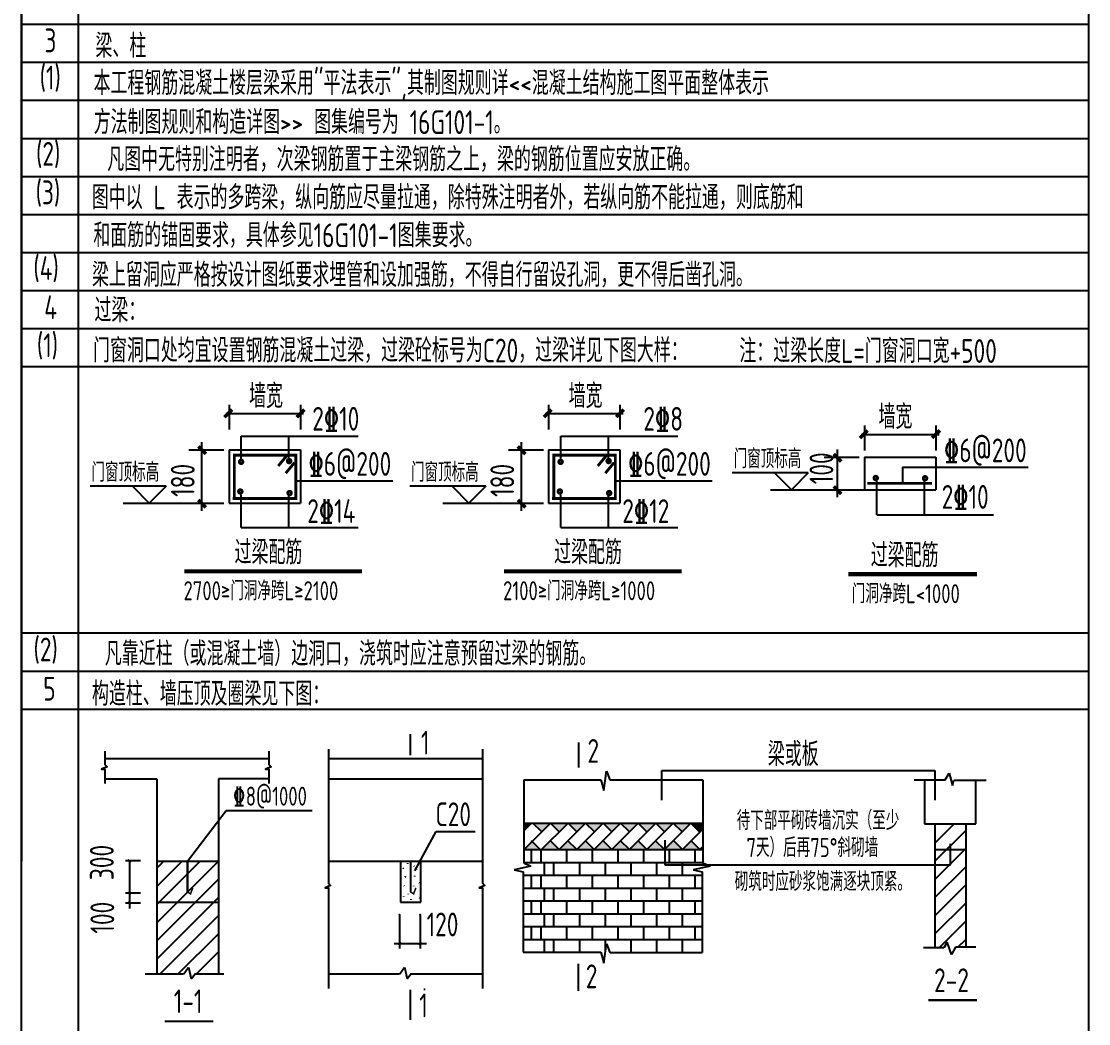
# Model space of a CAD drawing. Extents: x 2025205 to 2402328, y -557483 to 329036.
# Drawn here: x 2141902 to 2164349, y 138346 to 159429 of the extents above; entities that cross this region are included whole.
import ezdxf
from ezdxf.enums import TextEntityAlignment as Align

# ---------------------------------------------------------------- set-up
doc = ezdxf.new("R2010")
doc.units = 0
doc.header["$LTSCALE"] = 1500
doc.header["$MEASUREMENT"] = 0
for name, color, linetype in [('S_GJC', 1, 'Continuous'), ('结-线', 11, 'Continuous'), ('结-说明', 7, 'Continuous')]:
    doc.layers.add(name, color=color, linetype=linetype)
doc.styles.add('TSSD_REIN', font='TSSDENG', dxfattribs={"width": 0.8, "bigfont": 'TSSDCHN'})

# ---------------------------------------------------------------- blocks, each defined once
blk = doc.blocks.new('*X99')
at = {"color": 0}
blk.add_line((8.6, 4.33), (8.625, 4.33), dxfattribs=at)

msp = doc.modelspace()

# ---------------------------------------------------------------- linework, layer by layer
at = {"color": 0, "ltscale": 0.04}
msp.add_line((2161978.9, 142548.1), (2161978.9, 143471), dxfattribs=at)
at = {"layer": 'S_GJC', "linetype": 'Continuous', "const_width": 60}
for points in [[(2146381.9, 149398.6), (2146381.9, 150304.2), (2147674, 150304.2), (2147674, 149393.2), (2146343.9, 149393.2)], [(2147489.4, 150298.8), (2147304.8, 150076.5)], [(2147646.8, 150146.9), (2147462.3, 149924.6)], [(2153102.6, 149398.6), (2153102.6, 150304.2), (2154394.7, 150304.2), (2154394.7, 149393.2), (2153064.6, 149393.2)], [(2154210.1, 150298.8), (2154025.5, 150076.5)], [(2154367.5, 150146.9), (2154182.9, 149924.6)], [(2159691.7, 149710.2), (2161056.2, 149710.2)]]:
    msp.add_lwpolyline(points, dxfattribs=at)
for points in [[(2146485.5, 150163.2, 1), (2146560.6, 150163.2, 1)], [(2147495.3, 150179.5, 1), (2147570.3, 150179.5, 1)], [(2153206.2, 150163.2, 1), (2153281.2, 150163.2, 1)], [(2154216, 150179.5, 1), (2154291, 150179.5, 1)], [(2159834, 149823.5, 1), (2159909, 149823.5, 1)], [(2160870.9, 149817.5, 1), (2160946, 149817.5, 1)], [(2146469.2, 149539.6, 1), (2146544.3, 149539.6, 1)], [(2147506.2, 149507, 1), (2147581.2, 149507, 1)], [(2153189.9, 149539.6, 1), (2153265, 149539.6, 1)], [(2154226.9, 149507, 1), (2154301.9, 149507, 1)]]:
    msp.add_lwpolyline(points, format="xyb", close=True, dxfattribs=at)
at = {"layer": '结-线'}
for p, q in [((2141901.6, 177776), (2141901.6, 141761.5)), ((2143097.2, 177776), (2143097.2, 128155.8)), ((2141901.6, 159368.7), (2164348.8, 159368.7)), ((2141901.6, 159368.7), (2164348.8, 159368.7)), ((2143097.2, 159368.7), (2143097.2, 124154.6)), ((2141901.6, 158568.4), (2164348.8, 158568.4)), ((2141901.6, 157768), (2164348.8, 157768)), ((2141901.6, 156967.7), (2164348.8, 156967.7)), ((2141901.6, 156167.4), (2164348.8, 156167.4)), ((2141901.6, 155367.1), (2164348.8, 155367.1)), ((2141901.6, 154566.8), (2164348.8, 154566.8)), ((2141901.6, 153766.4), (2164348.8, 153766.4)), ((2141901.6, 153766.4), (2164348.8, 153766.4)), ((2141901.6, 152966.1), (2164348.8, 152966.1)), ((2141901.6, 152165.8), (2164348.8, 152165.8)), ((2141901.6, 146563.6), (2164348.8, 146563.6)), ((2141901.6, 145763.2), (2164348.8, 145763.2)), ((2141901.6, 144962.9), (2164348.8, 144962.9))]:
    msp.add_line(p, q, dxfattribs=at)
for points in [[(2141901.6, 177776), (2164348.8, 177776), (2164348.8, 128155.8), (2141901.6, 128155.8)], [(2141901.6, 177776), (2164348.8, 177776), (2164348.8, 128155.8), (2141901.6, 128155.8)], [(2141901.6, 177776), (2164348.8, 177776), (2164348.8, 128155.8), (2141901.6, 128155.8)], [(2141901.6, 159368.7), (2164348.8, 159368.7), (2164348.8, 124154.6), (2141901.6, 124154.6)]]:
    msp.add_lwpolyline(points, close=True, dxfattribs=at)
at = {"layer": '结-说明', "color": 4}
for p, q in [((2146270.4, 151364.6), (2146270.4, 150842.5)), ((2147771, 151364.6), (2147771, 150842.5)), ((2152991.1, 151364.6), (2152991.1, 150842.5)), ((2154491.7, 151364.6), (2154491.7, 150842.5)), ((2146200.2, 151177.6), (2147837.4, 151177.6)), ((2152920.9, 151177.6), (2154558.1, 151177.6)), ((2159635.2, 150925.1), (2159635.2, 150404.5)), ((2161135.8, 150925.1), (2161135.8, 150404.5)), ((2146528.2, 150700.8), (2148985.4, 150700.8)), ((2146528.2, 150177.8), (2146528.2, 150700.8)), ((2147530.7, 150177.8), (2147530.7, 150700.8)), ((2153248.8, 150700.8), (2155706.1, 150700.8)), ((2153248.8, 150177.8), (2153248.8, 150700.8)), ((2154251.4, 150177.8), (2154251.4, 150700.8)), ((2159565, 150739.5), (2161202.1, 150739.5)), ((2145424.4, 150417.3), (2146159.7, 150417.3)), ((2145691.5, 150579.9), (2145691.5, 149134.2)), ((2146270.4, 150417.3), (2147771, 150417.3)), ((2146270.4, 150417.3), (2146270.4, 149291.9)), ((2147771, 150417.3), (2147771, 149291.9)), ((2152145.1, 150417.3), (2152880.4, 150417.3)), ((2152412.2, 150579.9), (2152412.2, 149134.2)), ((2152991.1, 150417.3), (2154491.7, 150417.3)), ((2152991.1, 150417.3), (2152991.1, 149291.9)), ((2154491.7, 150417.3), (2154491.7, 149291.9)), ((2159056.3, 150421.1), (2159056.3, 149418.1)), ((2158789.2, 150258.5), (2159524.5, 150258.5)), ((2159635.2, 150258.5), (2161135.8, 150258.5)), ((2159635.2, 150258.5), (2159635.2, 149575.8)), ((2161135.8, 150258.5), (2161135.8, 149575.8)), ((2160436, 150049.5), (2163077.1, 150049.5)), ((2160436, 150049.5), (2160436, 149710.2)), ((2147699.6, 149765.6), (2149712.4, 149765.6)), ((2154420.3, 149765.6), (2156433, 149765.6)), ((2158452.6, 149932.7), (2156854.2, 149932.7)), ((2157745, 149932.7), (2158098.8, 149575.8)), ((2158452.6, 149932.7), (2158098.8, 149575.8)), ((2159892.9, 149051.5), (2159892.9, 149754.8)), ((2160895.5, 149051.5), (2160895.5, 149754.8)), ((2144946.7, 149648.8), (2143348.3, 149648.8)), ((2144239.2, 149648.8), (2144592.9, 149291.9)), ((2144946.7, 149648.8), (2144592.9, 149291.9)), ((2151667.4, 149648.8), (2150069, 149648.8)), ((2150959.8, 149648.8), (2151313.6, 149291.9)), ((2151667.4, 149648.8), (2151313.6, 149291.9)), ((2157658.2, 149575.8), (2159774.3, 149575.8)), ((2159635.2, 149575.8), (2161135.8, 149575.8)), ((2144043.6, 149291.9), (2146159.7, 149291.9)), ((2146270.4, 149291.9), (2147771, 149291.9)), ((2146528.2, 148780.5), (2146528.2, 149470.9)), ((2147530.7, 148780.5), (2147530.7, 149470.9)), ((2150764.3, 149291.9), (2152880.4, 149291.9)), ((2152991.1, 149291.9), (2154491.7, 149291.9)), ((2153248.8, 148780.5), (2153248.8, 149470.9)), ((2154251.4, 148780.5), (2154251.4, 149470.9)), ((2159892.9, 149051.5), (2162350.1, 149051.5)), ((2146528.2, 148780.5), (2148985.4, 148780.5)), ((2153248.8, 148780.5), (2155706.1, 148780.5)), ((2143667.9, 143926.3), (2147125.3, 143926.3)), ((2148359.8, 143926.3), (2151601.1, 143926.3)), ((2155373, 143671), (2161114.5, 143671)), ((2155373, 143043.6), (2155373, 143671)), ((2161114.5, 143671), (2161114.5, 143043.6)), ((2143667.9, 143494.1), (2144748.3, 143494.1)), ((2144748.3, 143494.1), (2144748.3, 141771.7)), ((2147125.3, 143494.1), (2146044.9, 143494.1)), ((2146044.9, 143494.1), (2146044.9, 141767)), ((2148359.8, 143494.1), (2151601.1, 143494.1)), ((2152470.2, 143475.7), (2152470.2, 141726)), ((2152470.2, 143475.7), (2154087.4, 143475.7)), ((2154087.4, 143475.7), (2154151.1, 143250.3)), ((2154151.1, 143250.3), (2154206.8, 143656.6)), ((2154206.8, 143656.6), (2154278.5, 143473.4)), ((2154278.5, 143473.4), (2156236.8, 143473.4)), ((2156237.3, 143475.7), (2156237.3, 141726)), ((2160682.4, 143475.7), (2161330.6, 143475.7)), ((2160898.4, 143475.7), (2160898.4, 142548.1)), ((2161330.6, 143475.7), (2161418, 143612)), ((2161418, 143612), (2161488.4, 143353.6)), ((2161488.4, 143353.6), (2161511.9, 143471)), ((2161511.9, 143471), (2162194.9, 143471)), ((2145396.6, 141765.4), (2146211.9, 142831.7)), ((2146211.9, 142831.7), (2148021.1, 142831.7)), ((2152470.2, 142563.3), (2156237.3, 142563.3)), ((2152470.2, 142403.1), (2152630.3, 142563.3)), ((2152474.5, 142007.9), (2153029.9, 142563.3)), ((2152845.4, 142378.7), (2152660.9, 142563.3)), ((2152843.6, 142007.9), (2153398.9, 142563.3)), ((2153214.4, 142378.7), (2153029.9, 142563.3)), ((2153212.6, 142007.9), (2153768, 142563.3)), ((2153583.5, 142378.7), (2153398.9, 142563.3)), ((2153581.6, 142007.9), (2154137, 142563.3)), ((2153952.5, 142378.7), (2153768, 142563.3)), ((2153950.6, 142007.9), (2154506, 142563.3)), ((2154321.5, 142378.7), (2154137, 142563.3)), ((2154319.6, 142007.9), (2154875, 142563.3)), ((2154690.5, 142378.7), (2154506, 142563.3)), ((2154688.7, 142007.9), (2155244.1, 142563.3)), ((2155059.5, 142378.7), (2154875, 142563.3)), ((2155057.7, 142007.9), (2155613.1, 142563.3)), ((2155428.6, 142378.7), (2155244.1, 142563.3)), ((2155426.7, 142007.9), (2155982.1, 142563.3)), ((2155797.6, 142378.7), (2155613.1, 142563.3)), ((2156171.9, 142373.5), (2155982.2, 142563.3)), ((2160898.4, 142548.1), (2161978.9, 142548.1)), ((2161112.9, 142548.1), (2161746.6, 142548.1)), ((2161114.5, 142524.8), (2161137.8, 142548.1)), ((2161114.5, 142548.1), (2161114.5, 139941)), ((2161114.5, 142142.8), (2161519.8, 142548.1)), ((2161762.8, 142548.1), (2161762.8, 139955.1)), ((2150180.7, 141563.4), (2150626.7, 142385.5)), ((2150626.7, 142385.5), (2151448.2, 142385.5)), ((2155805.2, 142007.9), (2156237.3, 142440)), ((2161114.5, 141760.9), (2161762.8, 142409.1)), ((2152813, 142007.9), (2152628.5, 142192.4)), ((2153212.6, 142007.9), (2153028.1, 142192.4)), ((2153581.6, 142007.9), (2153397.1, 142192.4)), ((2153950.6, 142007.9), (2153766.1, 142192.4)), ((2154319.6, 142007.9), (2154135.1, 142192.4)), ((2154688.7, 142007.9), (2154504.2, 142192.4)), ((2155057.7, 142007.9), (2154873.2, 142192.4)), ((2155426.7, 142007.9), (2155242.2, 142192.4)), ((2155433.9, 142206), (2155433.9, 141683.7)), ((2155805.2, 142007.9), (2155615.9, 142197.1)), ((2156174.2, 142007.9), (2155989.7, 142192.4)), ((2161441.5, 141683.7), (2161441.5, 142125.3)), ((2152470.2, 142007.9), (2156237.3, 142007.9)), ((2152632.2, 141737.8), (2152632.2, 142007.9)), ((2152834, 141737.8), (2152834, 142007.9)), ((2153374.2, 141737.8), (2153374.2, 142007.9)), ((2153914.4, 141737.8), (2153914.4, 142007.9)), ((2154454.6, 141737.8), (2154454.6, 142007.9)), ((2154994.8, 141737.8), (2154994.8, 142007.9)), ((2155535.1, 141737.8), (2155535.1, 142007.9)), ((2156075.3, 141737.8), (2156075.3, 142007.9)), ((2156174.2, 142007.9), (2156237.3, 142071)), ((2161114.5, 141378.9), (2161762.8, 142027.1)), ((2161114.5, 142007.9), (2161762.8, 142007.9)), ((2144404.6, 141771.1), (2144095, 141771.1)), ((2144404.6, 141771.1), (2144095, 141771.1)), ((2144176.6, 141771.1), (2144176.6, 140769.2)), ((2144748.3, 141771.7), (2144748.3, 139388.5)), ((2144748.3, 141232.9), (2145280.9, 141765.4)), ((2144748.3, 141614.9), (2144898.9, 141765.4)), ((2144748.3, 140850.9), (2145662.9, 141765.4)), ((2144748.3, 140468.9), (2146044.9, 141765.4)), ((2144748.3, 141765.4), (2146044.9, 141765.4)), ((2146044.9, 141767), (2146044.9, 139388.5)), ((2148359.8, 141765.4), (2150304.6, 141765.4)), ((2149872.4, 141765.4), (2149872.4, 140901.1)), ((2150029.4, 141710.1), (2150027, 141719.7)), ((2150167.5, 141650.6), (2150165.1, 141660.1)), ((2150298, 141765.4), (2151601.1, 141765.4)), ((2150304.6, 140901.1), (2150304.6, 141765.4)), ((2152618.5, 141655.6), (2152266.4, 141585.1)), ((2152470.2, 141737.8), (2156237.3, 141737.8)), ((2152470.2, 141726), (2152618.5, 141655.6)), ((2152902.3, 141467.7), (2152902.3, 141737.8)), ((2153104.1, 141467.7), (2153104.1, 141737.8)), ((2153644.3, 141467.7), (2153644.3, 141737.8)), ((2154184.5, 141467.7), (2154184.5, 141737.8)), ((2154724.7, 141467.7), (2154724.7, 141737.8)), ((2155265, 141467.7), (2155265, 141737.8)), ((2155433.9, 141683.7), (2161441.5, 141683.7)), ((2155805.2, 141467.7), (2155805.2, 141737.8)), ((2156385.7, 141655.6), (2156033.6, 141585.1)), ((2156237.3, 141726), (2156385.7, 141655.6)), ((2161114.5, 140996.9), (2161762.8, 141645.1)), ((2149929.4, 141614.8), (2149934.1, 141617.2)), ((2149936.5, 141607.7), (2149929.4, 141614.8)), ((2149934.1, 141617.2), (2149936.5, 141607.7)), ((2149979.4, 141440.9), (2149974.6, 141431.3)), ((2149974.6, 141431.3), (2149981.8, 141431.3)), ((2149981.8, 141431.3), (2149979.4, 141440.9)), ((2150179.4, 141443.2), (2150177, 141452.8)), ((2150212.8, 141586.2), (2150210.4, 141595.7)), ((2152266.4, 141585.1), (2152454.2, 141538.1)), ((2152454.2, 141538.1), (2152454.2, 139847)), ((2152454.2, 141467.7), (2156221.4, 141467.7)), ((2152632.2, 141197.5), (2152632.2, 141467.7)), ((2152834, 141197.5), (2152834, 141467.7)), ((2153374.2, 141197.5), (2153374.2, 141467.7)), ((2153914.4, 141197.5), (2153914.4, 141467.7)), ((2154454.6, 141197.5), (2154454.6, 141467.7)), ((2154994.8, 141197.5), (2154994.8, 141467.7)), ((2155535.1, 141197.5), (2155535.1, 141467.7)), ((2156033.6, 141585.1), (2156221.4, 141538.1)), ((2156075.3, 141197.5), (2156075.3, 141467.7)), ((2156221.4, 141538.1), (2156221.4, 139844.6)), ((2144748.3, 140086.9), (2146044.9, 141383.4)), ((2149957.9, 141238.3), (2149955.6, 141247.9)), ((2150155.6, 141238.3), (2150153.2, 141247.9)), ((2150272.3, 141300.3), (2150269.9, 141309.8)), ((2152454.2, 141197.5), (2156221.4, 141197.5)), ((2152902.3, 140927.4), (2152902.3, 141197.5)), ((2153104.1, 140927.4), (2153104.1, 141197.5)), ((2153644.3, 140927.4), (2153644.3, 141197.5)), ((2154184.5, 140927.4), (2154184.5, 141197.5)), ((2154724.7, 140927.4), (2154724.7, 141197.5)), ((2155265, 140927.4), (2155265, 141197.5)), ((2155805.2, 140927.4), (2155805.2, 141197.5)), ((2161114.5, 140614.9), (2161762.8, 141263.1)), ((2144404.6, 141088), (2144095, 141088)), ((2144404.6, 141088), (2144095, 141088)), ((2144748.3, 139704.9), (2146044.9, 141001.4)), ((2149946, 141021.5), (2149943.7, 141031)), ((2150046.1, 141069.1), (2150043.7, 141078.7)), ((2150279.4, 140985.7), (2150277.1, 140995.3)), ((2144404.6, 140883.1), (2144095, 140883.1)), ((2144748.3, 140901.1), (2146044.9, 140901.1)), ((2149872.4, 140901.1), (2150304.6, 140901.1)), ((2150100.8, 140952.4), (2150098.5, 140961.9)), ((2152454.2, 140927.4), (2156221.4, 140927.4)), ((2152632.2, 140657.3), (2152632.2, 140927.4)), ((2152834, 140657.3), (2152834, 140927.4)), ((2153374.2, 140657.3), (2153374.2, 140927.4)), ((2153914.4, 140657.3), (2153914.4, 140927.4)), ((2154454.6, 140657.3), (2154454.6, 140927.4)), ((2154994.8, 140657.3), (2154994.8, 140927.4)), ((2155535.1, 140657.3), (2155535.1, 140927.4)), ((2156075.3, 140657.3), (2156075.3, 140927.4)), ((2161114.5, 140232.9), (2161762.8, 140881.2)), ((2144813.9, 139388.5), (2146044.9, 140619.4)), ((2149854.7, 140634.6), (2149854.7, 139930)), ((2150286.9, 140634.6), (2150286.9, 139930)), ((2152454.2, 140657.3), (2156221.4, 140657.3)), ((2152902.3, 140387.2), (2152902.3, 140657.3)), ((2153104.1, 140387.2), (2153104.1, 140657.3)), ((2153644.3, 140387.2), (2153644.3, 140657.3)), ((2154184.5, 140387.2), (2154184.5, 140657.3)), ((2154724.7, 140387.2), (2154724.7, 140657.3)), ((2155265, 140387.2), (2155265, 140657.3)), ((2155805.2, 140387.2), (2155805.2, 140657.3)), ((2152454.2, 140387.2), (2156221.4, 140387.2)), ((2152632.2, 140117.1), (2152632.2, 140387.2)), ((2152834, 140117.1), (2152834, 140387.2)), ((2153374.2, 140117.1), (2153374.2, 140387.2)), ((2153914.4, 140117.1), (2153914.4, 140387.2)), ((2154454.6, 140117.1), (2154454.6, 140387.2)), ((2154994.8, 140117.1), (2154994.8, 140387.2)), ((2155535.1, 140117.1), (2155535.1, 140387.2)), ((2156075.3, 140117.1), (2156075.3, 140387.2)), ((2161204.6, 139941), (2161762.8, 140499.2)), ((2145195.9, 139388.5), (2146044.9, 140237.4)), ((2152454.2, 140117.1), (2156221.4, 140117.1)), ((2152902.3, 139847), (2152902.3, 140117.1)), ((2153104.1, 139847), (2153104.1, 140117.1)), ((2153644.3, 139847), (2153644.3, 140117.1)), ((2154184.5, 139847), (2154184.5, 140117.1)), ((2154724.7, 139847), (2154724.7, 140117.1)), ((2155265, 139847), (2155265, 140117.1)), ((2155805.2, 139847), (2155805.2, 140117.1)), ((2161600.7, 139955.1), (2161762.8, 140117.2)), ((2145577.9, 139388.5), (2146044.9, 139855.5)), ((2149741.7, 140033.6), (2150421.2, 140033.6)), ((2152454.2, 139847), (2154086.8, 139847)), ((2154086.8, 139847), (2154150.5, 139621.6)), ((2154150.5, 139621.6), (2154206.2, 140027.9)), ((2154206.2, 140027.9), (2154277.9, 139844.6)), ((2161300.7, 139941), (2160878.2, 139941)), ((2161371.1, 140058.4), (2161300.7, 139941)), ((2161465, 139800), (2161371.1, 140058.4)), ((2161546.7, 139955.1), (2161465, 139800)), ((2161978.9, 139955.1), (2161546.7, 139955.1)), ((2154277.9, 139844.6), (2156221.4, 139844.6)), ((2161454.3, 139808.7), (2161470.7, 139825.1)), ((2145315.2, 139397.1), (2145302.9, 139384.8)), ((2145318.1, 139397.1), (2145417.6, 139535.9)), ((2145417.6, 139535.9), (2145471.9, 139291.4)), ((2145471.9, 139291.4), (2145554.4, 139397.1)), ((2149856.9, 139397.1), (2149844.6, 139384.8)), ((2149859.8, 139397.1), (2149959.3, 139535.9)), ((2149959.3, 139535.9), (2150013.6, 139291.4)), ((2150013.6, 139291.4), (2150096.1, 139397.1)), ((2145306.6, 139388.5), (2144507.7, 139388.5)), ((2146162.8, 139388.5), (2145547.6, 139388.5)), ((2149848.3, 139388.5), (2148359.8, 139388.5)), ((2151601.1, 139388.5), (2150089.3, 139388.5))]:
    msp.add_line(p, q, dxfattribs=at)
for points, const_width in [([(2146173, 151103.7), (2146332.2, 151262.9)], 75), ([(2147693.3, 151103.7), (2147852.5, 151262.9)], 75), ([(2152893.7, 151103.7), (2153052.8, 151262.9)], 75), ([(2154414, 151103.7), (2154573.2, 151262.9)], 75), ([(2159537.8, 150665.7), (2159696.9, 150824.8)], 75), ([(2161058.1, 150665.7), (2161217.3, 150824.8)], 75), ([(2145782.5, 150328.1), (2145623.4, 150487.3)], 75), ([(2152503.2, 150328.1), (2152344.1, 150487.3)], 75), ([(2159147.3, 150169.3), (2158988.1, 150328.5)], 75), ([(2159147.3, 149488.7), (2158988.1, 149647.8)], 75), ([(2145782.5, 149204.7), (2145623.4, 149363.9)], 75), ([(2152503.2, 149204.7), (2152344.1, 149363.9)], 75), ([(2145332.7, 147860.3), (2149065.2, 147860.3)], 90), ([(2152053.4, 147860.3), (2155785.9, 147860.3)], 90), ([(2159296.7, 147798.3), (2161998, 147798.3)], 90), ([(2150085.4, 144439.1), (2150085.4, 143986.9)], 43.2), ([(2153621.3, 144266.6), (2153621.3, 143729.1)], 43.2), ([(2144205.4, 141742.2), (2144147.8, 141800.1)], 21.6), ([(2145396.6, 141765.4), (2145396.6, 141117.1)], 43.2), ([(2150088.5, 141765.4), (2150088.5, 141117.1)], 43.2), ([(2145393.9, 141116.2), (2145459.4, 141075.7), (2145507.6, 141203)], 32.4), ([(2150085.8, 141116.2), (2150151.3, 141075.7), (2150199.5, 141203)], 32.4), ([(2144205.4, 141059.1), (2144147.8, 141116.9)], 21.6), ([(2144205.4, 140854.1), (2144147.8, 140912)], 21.6), ([(2149825.8, 140004.8), (2149883.7, 140062.5)], 21.6), ([(2150258, 140004.8), (2150315.9, 140062.5)], 21.6), ([(2153616.5, 139610.2), (2153616.5, 139033.2)], 43.2), ([(2150080.6, 139061), (2150080.6, 138421.3)], 43.2), ([(2160973.7, 138839.8), (2161997.1, 138839.8)], 43.2), ([(2144918.6, 138396), (2145942, 138396)], 43.2)]:
    msp.add_lwpolyline(points, dxfattribs=dict(at, const_width=const_width))
for points in [[(2148359.8, 144120.3), (2148359.8, 141300.4), (2148406.7, 141253.4), (2148289.4, 141206.4), (2148359.8, 141206.4), (2148359.8, 139085)], [(2151601.1, 144120.3), (2151601.1, 141300.4), (2151648, 141253.4), (2151530.7, 141206.4), (2151601.1, 141206.4), (2151601.1, 139085)], [(2143656.8, 144076.6), (2143656.8, 143794.7), (2143703.7, 143747.8), (2143586.4, 143700.8), (2143656.8, 143700.8), (2143656.8, 143395.4)], [(2147107.2, 144076.6), (2147107.2, 143794.7), (2147154.1, 143747.8), (2147036.8, 143700.8), (2147107.2, 143700.8), (2147107.2, 143395.4)], [(2145396.6, 141765.4), (2145596, 141765.4)]]:
    msp.add_lwpolyline(points, dxfattribs=at)
for p in [(2149854.7, 140632.6), (2150287.1, 140632.6)]:
    msp.add_point(p, dxfattribs=at)
for points in [[(2146274.3, 151177.5), (2146274.3, 151177.6), (2146274, 151177.6)], [(2147794.6, 151177.5), (2147794.6, 151177.6), (2147794.3, 151177.6)], [(2152994.9, 151177.5), (2152994.9, 151177.6), (2152994.7, 151177.6)], [(2154515.3, 151177.5), (2154515.3, 151177.6), (2154515, 151177.6)], [(2159639, 150739.5), (2159639, 150739.6), (2159638.8, 150739.5)], [(2161159.4, 150739.5), (2161159.4, 150739.6), (2161159.1, 150739.5)], [(2152470.2, 142563.3), (2152470.2, 142403.1), (2152630.3, 142563.3)], [(2152660.9, 142563.3), (2152845.4, 142378.7), (2153029.9, 142563.3)], [(2153029.9, 142563.3), (2153214.4, 142378.7), (2153398.9, 142563.3)], [(2153398.9, 142563.3), (2153583.5, 142378.7), (2153768, 142563.3)], [(2153768, 142563.3), (2153952.5, 142378.7), (2154137, 142563.3)], [(2154137, 142563.3), (2154321.5, 142378.7), (2154506, 142563.3)], [(2154506, 142563.3), (2154690.5, 142378.7), (2154875, 142563.3)], [(2154875, 142563.3), (2155059.5, 142378.7), (2155244.1, 142563.3)], [(2155244.1, 142563.3), (2155428.6, 142378.7), (2155613.1, 142563.3)], [(2155613.1, 142563.3), (2155797.6, 142378.7), (2155982.1, 142563.3)], [(2155982.1, 142563.3), (2156171.4, 142374.1), (2156237.3, 142563.3), (2156237.3, 142440)], [(2152470.2, 142034.1), (2152628.5, 142192.4), (2152470.2, 142007.9), (2152813, 142007.9)], [(2152843.6, 142007.9), (2153028.1, 142192.4), (2153212.6, 142007.9)], [(2153212.6, 142007.9), (2153397.1, 142192.4), (2153581.6, 142007.9)], [(2153581.6, 142007.9), (2153766.1, 142192.4), (2153950.6, 142007.9)], [(2153950.6, 142007.9), (2154135.1, 142192.4), (2154319.6, 142007.9)], [(2154319.6, 142007.9), (2154504.2, 142192.4), (2154688.7, 142007.9)], [(2154688.7, 142007.9), (2154873.2, 142192.4), (2155057.7, 142007.9)], [(2155057.7, 142007.9), (2155242.2, 142192.4), (2155426.7, 142007.9)], [(2155431.4, 142012.6), (2155615.9, 142197.1), (2155800.4, 142012.6)], [(2155805.2, 142007.9), (2155989.7, 142192.4), (2156174.2, 142007.9)], [(2156174.2, 142007.9), (2156237.3, 142071), (2156237.3, 142007.9)]]:
    msp.add_solid(points, dxfattribs=at)

# ---------------------------------------------------------------- block references
at = {"layer": '结-说明', "color": 4, "xscale": 1080.432172869154, "yscale": 1080.432172869154, "zscale": 1080.432172869154}
msp.add_blockref('*X99', (2141074.9, 134394.5), dxfattribs=at)

# ---------------------------------------------------------------- texts
at = {"layer": '结-说明', "color": 4, "style": 'TSSD_REIN', "width": 0.75}
for s, height, p in [('3', 500.2, (2142387.8, 158777.4)), ('梁、柱', 500.2, (2143460.8, 158662.5)), ('(1)', 500.2, (2142285.9, 157995.7)), ('本工程钢筋混凝土楼层梁采用"平法表示",其制图规则详<<混凝土结构施工图平面整体表示', 500.2, (2143420.6, 157879.8)), ('方法制图规则和构造详图>> 图集编号为 16G101-1。', 500.2, (2143423.1, 157057.1)), ('(2)', 500.2, (2142210.3, 156392.3)), ('       凡图中无特别注明者，次梁钢筋置于主梁钢筋之上，梁的钢筋位置应安放正确。', 500.2, (2142113.1, 156275.5)), ('(3)', 500.2, (2142201.1, 155580.3)), ('图中以 L 表示的多跨梁，纵向筋应尽量拉通，除特殊注明者外，若纵向筋不能拉通，则底筋和', 500.2, (2143384.9, 155474.4)), ('和面筋的锚固要求，具体参见16G101-1图集要求。', 500.2, (2143415.8, 154677.9)), ('(4)', 500.2, (2142153.7, 153989.5)), ('梁上留洞应严格按设计图纸要求埋管和设加强筋，不得自行留设孔洞，更不得后凿孔洞。', 500.2, (2143387.4, 153844.5)), ('4', 500.2, (2142382.8, 153165.7)), ('过梁：', 500.2, (2143439.1, 153100.2)), ('(1)', 500.2, (2142227.6, 152364.2)), ('门窗洞口处均宜设置钢筋混凝土过梁，过梁砼标号为C20，过梁详见下图大样：', 500.2, (2143408.6, 152255.3)), ('注：过梁长度L=门窗洞口宽+500', 500.2, (2157002.8, 152244.4)), ('墙宽', 500.2, (2146690.8, 151298.9)), ('墙宽', 500.2, (2153411.5, 151298.9)), ('2\x8410', 500.2, (2148019.5, 150818.3)), ('2\x848', 500.2, (2154982.7, 150818.3)), ('墙宽', 500.2, (2159929.5, 150860.9)), ('\x846@200', 500.2, (2161305.8, 150154.9)), ('\x846@200', 500.2, (2147941.1, 149871)), ('\x846@200', 500.2, (2154661.7, 149871)), ('门窗顶标高', 400.16, (2156881.1, 150027.9)), ('门窗顶标高', 400.16, (2143375.2, 149744)), ('门窗顶标高', 400.16, (2150095.9, 149744)), ('2\x8410', 500.2, (2161256.8, 149176)), ('2\x8414', 500.2, (2147914.5, 148877.3)), ('2\x8412', 500.2, (2154539.9, 148877.3)), ('过梁配筋', 500.2, (2146385.9, 148009.2)), ('过梁配筋', 500.2, (2153106.6, 148009.2)), ('过梁配筋', 500.2, (2159765.2, 147947.2)), ('2700≥门洞净跨L≥2100', 400.16, (2145312.3, 147251.8)), ('2100≥门洞净跨L≥1000', 400.16, (2152033, 147251.8)), ('门洞净跨L<1000', 400.16, (2159366.4, 147189.8)), ('(2)', 500.2, (2142157.2, 145967)), ('       凡靠近柱（或混凝土墙）边洞口，浇筑时应注意预留过梁的钢筋。', 500.2, (2142062.7, 145877.1)), ('5', 500.2, (2142361.8, 145140.7)), ('构造柱、墙压顶及圈梁见下图：', 500.2, (2143387.3, 145033)), ('\x84', 400.2, (2146352.3, 142935.9)), (' 8@1000', 400.16, (2146438.5, 142929.8)), ('120', 500.2, (2150425.3, 140182.6))]:
    msp.add_text(s, height=height, dxfattribs=at).set_placement(p)
for s, p in [('100', (2158978.9, 149692.4)), ('180', (2145546.2, 149426)), ('180', (2152266.9, 149426))]:
    msp.add_text(s, height=500.2, rotation=90, dxfattribs=at).set_placement(p)
for s, height, p in [('1', 500.2, (2150394.1, 144006)), ('2', 500.2, (2153930.1, 143833.5)), ('梁或板', 500.2, (2158136.2, 143764.8)), ('C20', 500.2, (2150985.3, 142500.9)), ('待下部平砌砖墙沉实（至少', 400.16, (2158657.3, 142419.8)), ('7天）后再75%%D斜砌墙', 400.16, (2158536.9, 141850.7)), ('砌筑时应砂浆饱满逐块顶紧。', 400.16, (2158759, 141134.7)), ('2', 500.2, (2153895.4, 139092.2)), ('2-2', 500.2, (2161464.1, 139009.7)), ('1-1', 500.2, (2145409, 138566)), ('1', 500.2, (2150359.5, 138480.3))]:
    msp.add_text(s, height=height, dxfattribs=at).set_placement(p, align=Align.CENTER)
for s, p in [('300', (2143843.7, 141735.7)), ('100', (2143855.4, 140575.1))]:
    msp.add_text(s, height=500.2, rotation=90, dxfattribs=at).set_placement(p, align=Align.CENTER)

doc.saveas('drawing.dxf')
